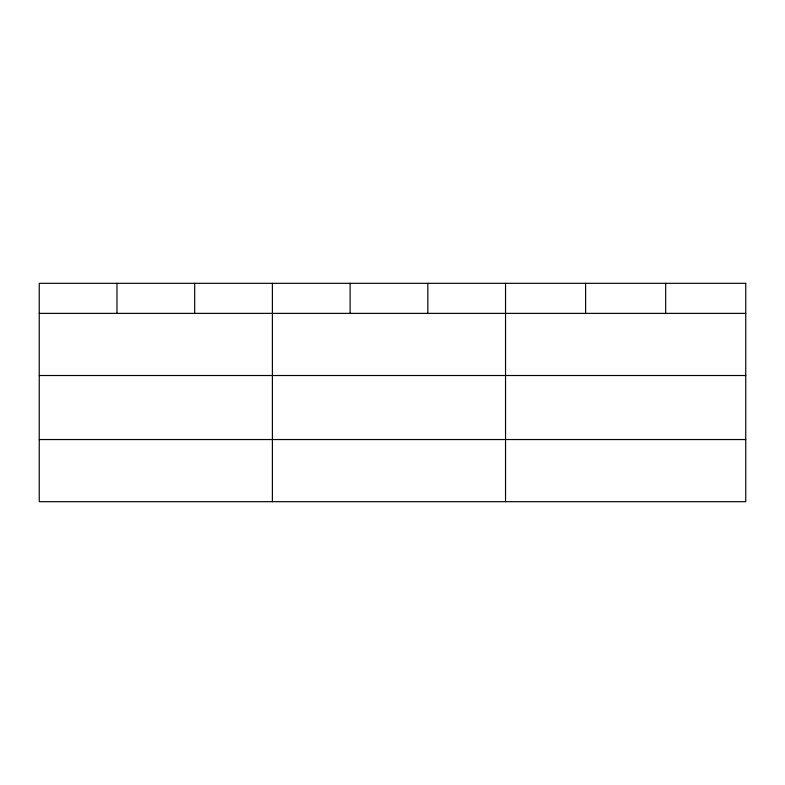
<?xml version="1.0" encoding="UTF-8"?>
<svg xmlns="http://www.w3.org/2000/svg" width="785" height="785" viewBox="0 0 785 785"><rect width="100%" height="100%" fill="white"/><g stroke="black" fill="none" stroke-linecap="round" stroke-linejoin="round"><path stroke-width="1.18" d="M39.25 313.372L745.75 313.372M39.25 375.515L745.75 375.515M39.25 439.541L745.75 439.541M665.68 283.316L665.68 313.372M585.61 283.316L585.61 313.372M505.54 283.316L505.54 501.684M427.825 283.316L427.825 313.372M350.11 283.316L350.11 313.372M272.395 283.316L272.395 501.684M194.68 283.316L194.68 313.372M116.965 283.316L116.965 313.372M745.75 283.316L39.25 283.316L39.25 501.684L745.75 501.684L745.75 283.316"/></g></svg>
